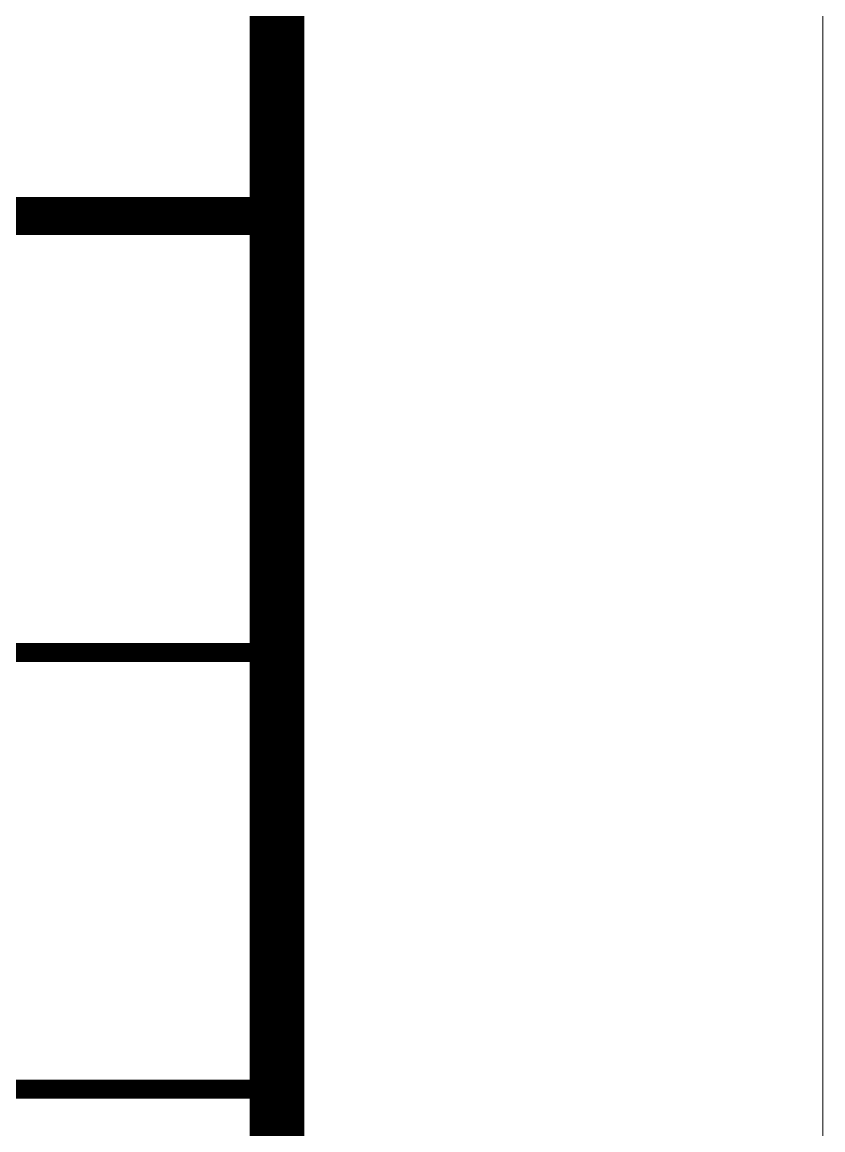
# Model space of a CAD drawing. Extents: x 3774419 to 4775970, y -926964 to 2266.
# Drawn here: x 4690403 to 4691870, y -736128 to -734098 of the extents above; entities that cross this region are included whole.
import ezdxf

# ---------------------------------------------------------------- set-up
doc = ezdxf.new("R2010")
doc.units = 0
doc.header["$LTSCALE"] = 1000
doc.header["$MEASUREMENT"] = 0
doc.layers.add('!!电气', color=1, linetype='CONTINUOUS')
doc.layers.add('图框', color=147, linetype='CONTINUOUS', lineweight=20)

# ---------------------------------------------------------------- blocks, each defined once
blk = doc.blocks.new('A$C1BA23030')
at = {"layer": '图框'}
for points, const_width in [([(7000, 13200.3), (0, 13200.3)], 70), ([(0, 13200.3), (7000, 13200.3)], 70), ([(0, 12400.3), (7000, 12400.3)], 35), ([(0, 11600.3), (7000, 11600.3)], 35)]:
    blk.add_lwpolyline(points, dxfattribs=dict(at, const_width=const_width))

msp = doc.modelspace()

# ---------------------------------------------------------------- linework, layer by layer
at = {"layer": '图框'}
msp.add_lwpolyline([(4607769.6, -689253.6), (4691869.6, -689253.6), (4691869.6, -748653.6), (4607769.6, -748653.6)], close=True, dxfattribs=at)
at = {"layer": '图框', "const_width": 100}
msp.add_lwpolyline([(4690869.6, -747653.6), (4690869.6, -690253.6), (4610269.6, -690253.6), (4610269.6, -747653.6)], close=True, dxfattribs=at)

# ---------------------------------------------------------------- block references
at = {"layer": '!!电气'}
msp.add_blockref('A$C1BA23030', (4683869.6, -747653.6), dxfattribs=at)

doc.saveas('drawing.dxf')
